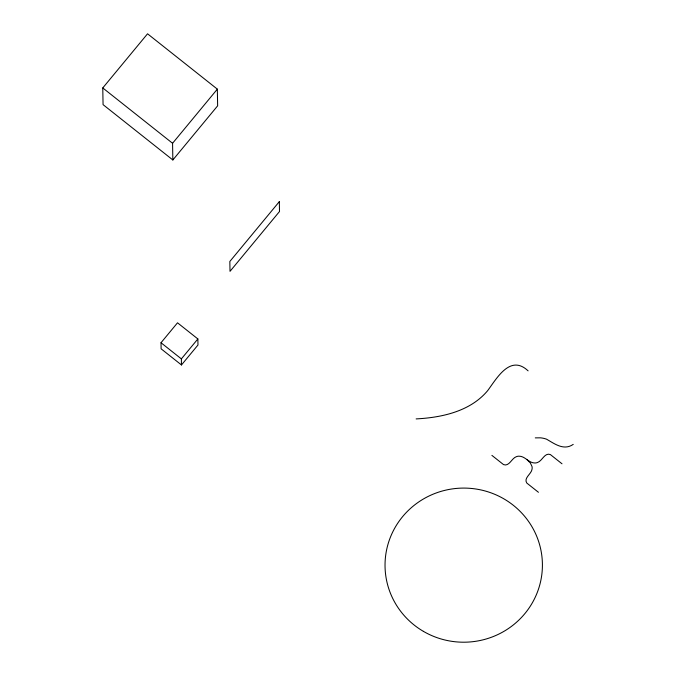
<?xml version="1.0" encoding="UTF-8"?>
<svg xmlns="http://www.w3.org/2000/svg" width="676" height="676" viewBox="0 0 676 676"><rect width="100%" height="100%" fill="white"/><g stroke="black" fill="none" stroke-linecap="round" stroke-linejoin="round"><path stroke-width="1.01" d="M102.769 87.939L147.545 33.8L217.342 89.139L217.638 105.836L172.853 159.975L103.065 104.636L102.769 87.939L172.566 143.278L172.853 159.975M172.566 143.278L217.342 89.139M161.015 342.749L177.509 322.807L197.865 338.946L197.975 345.014L181.472 364.964L161.116 348.824L161.015 342.749L181.371 358.888L181.472 364.964M181.371 358.888L197.865 338.946M573.231 444.377C563.725 450.909 554.692 443.811 546.546 439.189A24.243 23.745 -1 0 0 540.428 437.828L535.274 437.879M416.137 418.909C441.91 417.557 470.293 411.405 487.641 390.677C496.919 378.154 510.304 354.013 528.108 370.862M562.001 463.787L550.365 454.559C544.695 452.337 542.262 460.905 537.606 462.46A7.14 6.997 -1 0 1 534.97 462.992C528.708 463.102 525.193 456.063 518.931 456.182A7.14 6.997 -1 0 0 516.295 456.714C511.639 458.26 509.205 466.829 503.535 464.606L491.9 455.387M538.434 492.28L526.798 483.053C523.418 478.025 531.454 473.994 532.037 469.195A7.14 6.997 -1 0 0 532.02 466.55L530.398 463.06L526.95 459.587M279.332 201.634L229.84 261.477L230.017 271.346L279.509 211.504L279.332 201.634M423.379 631.342A78.695 77.064 -1 0 0 542.405 566.218A78.695 77.064 -1 0 0 425.373 497.882A78.695 77.064 -1 0 0 423.379 631.342"/></g></svg>
